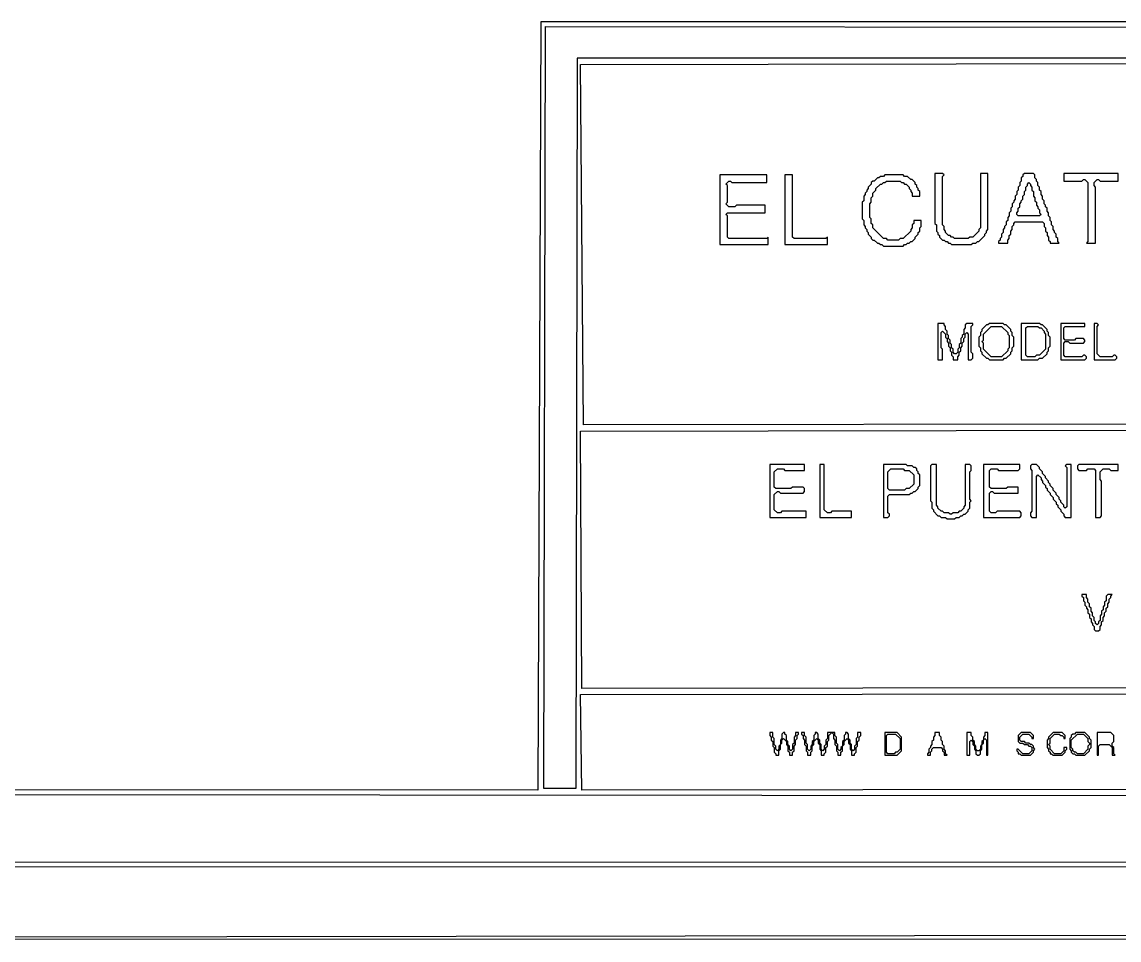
# Model space of a CAD drawing. Extents: x 18 to 322, y -435 to -5.
# Drawn here: x 169.8 to 242.2, y -434.9 to -374.3 of the extents above; entities that cross this region are included whole.
import ezdxf

# ---------------------------------------------------------------- set-up
doc = ezdxf.new("R2010")
doc.units = 0

msp = doc.modelspace()

# ---------------------------------------------------------------- linework, layer by layer
at = {"layer": 'CONTOURS'}
for p, q in [((204, -374.3), (203.8, -425)), ((312, -374.3), (204, -374.3)), ((204.2, -424.9), (204.3, -374.6)), ((204.3, -374.6), (312.1, -374.7)), ((206.4, -376.7), (206.3, -424.9)), ((312, -376.7), (206.4, -376.7)), ((206.6, -377.1), (284.2, -377)), ((206.8, -400.9), (206.6, -377.1)), ((215.8, -384.4), (215.8, -389)), ((218.9, -384.4), (215.8, -384.4)), ((218.9, -384.9), (218.9, -384.4)), ((220.1, -384.4), (220.1, -389)), ((220.6, -384.4), (220.1, -384.4)), ((220.6, -388.5), (220.6, -384.4)), ((226.7, -384.4), (226.6, -384.5)), ((227.9, -384.4), (226.7, -384.4)), ((228, -384.5), (227.9, -384.4)), ((230, -384.3), (230, -387.6)), ((230.5, -384.3), (230, -384.3)), ((230.6, -384.4), (230.5, -384.3)), ((230.5, -384.5), (230.6, -384.4)), ((233.5, -384.3), (233, -384.3)), ((233, -384.3), (233, -387.9)), ((233.5, -388), (233.5, -384.3)), ((235.9, -384.3), (235.8, -384.4)), ((235.8, -384.4), (235.8, -384.5)), ((236.5, -384.3), (235.9, -384.3)), ((236.6, -384.4), (236.5, -384.3)), ((236.6, -384.6), (236.6, -384.4)), ((238.5, -384.3), (238.5, -384.8)), ((242.1, -384.3), (238.5, -384.3)), ((242.1, -384.8), (242.1, -384.3)), ((216.2, -385), (216.4, -384.8)), ((216.3, -385.1), (216.2, -385)), ((216.3, -386.2), (216.3, -385.1)), ((216.4, -384.8), (216.5, -384.8)), ((216.5, -384.8), (216.6, -384.9)), ((216.6, -384.9), (218.9, -384.9)), ((225.8, -385), (225.6, -385.2)), ((225.9, -384.8), (225.8, -384.9)), ((225.8, -384.9), (225.8, -385)), ((226, -384.8), (225.9, -384.8)), ((226.2, -384.6), (226, -384.8)), ((226.1, -385.3), (226.4, -385)), ((226.3, -384.6), (226.2, -384.6)), ((226.4, -384.5), (226.3, -384.6)), ((226.6, -384.5), (226.4, -384.5)), ((226.4, -385), (226.5, -385)), ((226.5, -385), (226.6, -384.9)), ((226.6, -384.9), (226.7, -384.9)), ((226.7, -384.9), (226.8, -384.8)), ((226.8, -384.8), (227.7, -384.8)), ((227.7, -384.8), (227.8, -384.9)), ((227.8, -384.9), (227.9, -384.9)), ((227.9, -384.9), (228, -385)), ((228.2, -384.5), (228, -384.5)), ((228, -385), (228.1, -385)), ((228.1, -385), (228.3, -385.2)), ((228.4, -384.7), (228.2, -384.5)), ((228.5, -384.7), (228.4, -384.7)), ((228.7, -384.9), (228.5, -384.7)), ((228.7, -385), (228.7, -384.9)), ((228.8, -385.1), (228.7, -385)), ((228.8, -385.2), (228.8, -385.1)), ((230.5, -387.7), (230.5, -384.5)), ((235.6, -385.1), (235.5, -385.2)), ((235.7, -384.8), (235.6, -384.9)), ((235.6, -384.9), (235.6, -385.1)), ((235.8, -384.5), (235.7, -384.6)), ((235.7, -384.6), (235.7, -384.8)), ((236, -385.2), (236.1, -385.1)), ((236.1, -385), (236.2, -384.9)), ((236.1, -385.1), (236.1, -385)), ((236.2, -384.9), (236.3, -385)), ((236.3, -385), (236.3, -385.1)), ((236.3, -385.1), (236.4, -385.2)), ((236.7, -384.7), (236.6, -384.6)), ((236.7, -384.8), (236.7, -384.7)), ((236.8, -384.9), (236.7, -384.8)), ((236.8, -385.1), (236.8, -384.9)), ((236.9, -385.2), (236.8, -385.1)), ((238.5, -384.8), (239.7, -384.8)), ((239.7, -384.8), (239.8, -384.7)), ((239.8, -384.7), (239.9, -384.7)), ((239.9, -384.7), (240.1, -384.9)), ((240.1, -384.9), (240.1, -388.8)), ((240.5, -384.9), (240.7, -384.7)), ((240.5, -385.1), (240.5, -384.9)), ((240.6, -385.2), (240.5, -385.1)), ((240.7, -384.7), (240.8, -384.7)), ((240.8, -384.7), (240.9, -384.8)), ((240.9, -384.8), (242.1, -384.8)), ((225.4, -385.7), (225.3, -385.8)), ((225.3, -385.8), (225.3, -386.1)), ((225.5, -385.5), (225.4, -385.6)), ((225.4, -385.6), (225.4, -385.7)), ((225.6, -385.3), (225.5, -385.4)), ((225.5, -385.4), (225.5, -385.5)), ((225.6, -385.2), (225.6, -385.3)), ((225.8, -385.9), (225.9, -385.8)), ((225.9, -385.6), (226.1, -385.4)), ((225.9, -385.8), (225.9, -385.6)), ((226.1, -385.4), (226.1, -385.3)), ((228.3, -385.2), (228.3, -385.3)), ((228.3, -385.3), (228.4, -385.4)), ((228.4, -385.4), (228.4, -385.5)), ((228.4, -385.5), (228.5, -385.6)), ((228.5, -385.6), (228.5, -385.8)), ((228.5, -385.8), (229, -385.8)), ((228.9, -385.3), (228.8, -385.2)), ((228.9, -385.4), (228.9, -385.3)), ((229, -385.5), (228.9, -385.4)), ((229, -385.8), (229, -385.5)), ((235.4, -385.7), (235.3, -385.8)), ((235.3, -385.8), (235.3, -386)), ((235.5, -385.4), (235.4, -385.5)), ((235.4, -385.5), (235.4, -385.7)), ((235.5, -385.2), (235.5, -385.4)), ((235.8, -385.8), (235.9, -385.7)), ((235.8, -386), (235.8, -385.8)), ((235.9, -385.5), (236, -385.4)), ((235.9, -385.7), (235.9, -385.5)), ((236, -385.4), (236, -385.2)), ((236.4, -385.2), (236.4, -385.4)), ((236.4, -385.4), (236.5, -385.5)), ((236.5, -385.5), (236.5, -385.8)), ((236.5, -385.8), (236.6, -385.9)), ((236.9, -385.4), (236.9, -385.2)), ((237, -385.5), (236.9, -385.4)), ((237, -385.7), (237, -385.5)), ((237.1, -385.8), (237, -385.7)), ((237.1, -386), (237.1, -385.8)), ((240.6, -388.9), (240.6, -385.2)), ((216.2, -386.3), (216.3, -386.2)), ((216.4, -386.5), (216.2, -386.3)), ((216.8, -386.5), (216.4, -386.5)), ((216.9, -386.4), (216.8, -386.5)), ((218.8, -386.4), (216.9, -386.4)), ((218.8, -386.9), (218.8, -386.4)), ((225.3, -386.1), (225.2, -386.2)), ((225.2, -386.2), (225.2, -387.3)), ((225.7, -386.3), (225.8, -386.2)), ((225.7, -387.2), (225.7, -386.3)), ((225.8, -386.2), (225.8, -385.9)), ((235.1, -386.5), (235, -386.6)), ((235, -386.6), (235, -386.8)), ((235.2, -386.2), (235.1, -386.3)), ((235.1, -386.3), (235.1, -386.5)), ((235.3, -386), (235.2, -386.1)), ((235.2, -386.1), (235.2, -386.2)), ((235.5, -386.6), (235.6, -386.5)), ((235.5, -386.8), (235.5, -386.6)), ((235.6, -386.3), (235.7, -386.2)), ((235.6, -386.5), (235.6, -386.3)), ((235.7, -386.1), (235.8, -386)), ((235.7, -386.2), (235.7, -386.1)), ((236.6, -385.9), (236.6, -386.1)), ((236.6, -386.1), (236.7, -386.2)), ((236.7, -386.2), (236.7, -386.4)), ((236.7, -386.4), (236.8, -386.5)), ((236.8, -386.5), (236.8, -386.6)), ((236.8, -386.6), (236.9, -386.7)), ((237.2, -386.1), (237.1, -386)), ((237.2, -386.3), (237.2, -386.1)), ((237.3, -386.4), (237.2, -386.3)), ((237.3, -386.5), (237.3, -386.4)), ((237.4, -386.6), (237.3, -386.5)), ((237.4, -386.8), (237.4, -386.6)), ((216.2, -387), (216.3, -386.9)), ((216.3, -387.1), (216.2, -387)), ((216.3, -386.9), (218.8, -386.9)), ((216.3, -388.5), (216.3, -387.1)), ((225.2, -387.3), (225.3, -387.4)), ((225.8, -387.3), (225.7, -387.2)), ((225.8, -387.6), (225.8, -387.3)), ((234.9, -387.1), (234.8, -387.2)), ((234.8, -387.2), (234.8, -387.4)), ((235, -386.8), (234.9, -386.9)), ((234.9, -386.9), (234.9, -387.1)), ((235.4, -386.9), (235.5, -386.8)), ((235.4, -387), (235.4, -386.9)), ((235.5, -387.1), (235.4, -387)), ((236.9, -387.1), (235.5, -387.1)), ((236.9, -386.7), (236.9, -386.9)), ((236.9, -386.9), (237, -387)), ((237, -387), (236.9, -387.1)), ((237.5, -386.9), (237.4, -386.8)), ((237.5, -387.1), (237.5, -386.9)), ((237.6, -387.2), (237.5, -387.1)), ((237.6, -387.4), (237.6, -387.2)), ((225.3, -387.4), (225.3, -387.7)), ((225.3, -387.7), (225.4, -387.8)), ((225.4, -387.8), (225.4, -387.9)), ((225.4, -387.9), (225.5, -388)), ((225.5, -388), (225.5, -388.1)), ((225.9, -387.7), (225.8, -387.6)), ((225.9, -387.9), (225.9, -387.7)), ((226.6, -388.6), (225.9, -387.9)), ((228.5, -387.9), (228.4, -388)), ((228.4, -388), (228.4, -388.1)), ((228.6, -387.6), (228.5, -387.7)), ((228.5, -387.7), (228.5, -387.9)), ((229.1, -387.4), (228.6, -387.4)), ((228.6, -387.4), (228.6, -387.6)), ((229, -387.9), (229.1, -387.8)), ((229, -388.1), (229, -387.9)), ((229.1, -387.8), (229.1, -387.4)), ((230, -387.6), (230.1, -387.7)), ((230.1, -387.7), (230.1, -388.1)), ((230.6, -387.8), (230.5, -387.7)), ((230.6, -388), (230.6, -387.8)), ((230.7, -388.1), (230.6, -388)), ((233, -387.9), (232.9, -388)), ((232.9, -388), (232.9, -388.1)), ((233.4, -388.1), (233.5, -388)), ((234.6, -387.9), (234.5, -388)), ((234.5, -388), (234.5, -388.2)), ((234.7, -387.7), (234.6, -387.8)), ((234.6, -387.8), (234.6, -387.9)), ((234.8, -387.4), (234.7, -387.5)), ((234.7, -387.5), (234.7, -387.7)), ((235, -388.1), (235.1, -388)), ((235.1, -387.8), (235.2, -387.7)), ((235.1, -388), (235.1, -387.8)), ((235.2, -387.6), (235.3, -387.5)), ((235.2, -387.7), (235.2, -387.6)), ((235.3, -387.5), (237.1, -387.5)), ((237.1, -387.5), (237.2, -387.6)), ((237.2, -387.6), (237.2, -387.8)), ((237.2, -387.8), (237.3, -387.9)), ((237.3, -387.9), (237.3, -388.1)), ((237.7, -387.5), (237.6, -387.4)), ((237.7, -387.7), (237.7, -387.5)), ((237.8, -387.8), (237.7, -387.7)), ((237.8, -388), (237.8, -387.8)), ((237.9, -388.1), (237.8, -388)), ((216.4, -388.6), (216.3, -388.5)), ((218.9, -388.6), (216.4, -388.6)), ((219, -388.5), (218.9, -388.6)), ((219, -389), (219, -388.5)), ((220.7, -388.6), (220.6, -388.5)), ((222.8, -388.6), (220.7, -388.6)), ((222.9, -388.5), (222.8, -388.6)), ((222.9, -389), (222.9, -388.5)), ((225.5, -388.1), (225.6, -388.2)), ((225.6, -388.2), (225.6, -388.3)), ((225.6, -388.3), (225.8, -388.5)), ((225.8, -388.5), (225.8, -388.6)), ((225.8, -388.6), (225.9, -388.7)), ((225.9, -388.7), (226, -388.7)), ((226, -388.7), (226.2, -388.9)), ((226.8, -388.6), (226.6, -388.6)), ((226.9, -388.7), (226.8, -388.6)), ((227.6, -388.7), (226.9, -388.7)), ((227.7, -388.6), (227.6, -388.7)), ((227.9, -388.6), (227.7, -388.6)), ((228.4, -388.1), (227.9, -388.6)), ((228.5, -388.8), (228.7, -388.6)), ((228.7, -388.5), (228.9, -388.3)), ((228.7, -388.6), (228.7, -388.5)), ((228.9, -388.2), (229, -388.1)), ((228.9, -388.3), (228.9, -388.2)), ((230.1, -388.1), (230.2, -388.2)), ((230.2, -388.2), (230.2, -388.3)), ((230.2, -388.3), (230.3, -388.4)), ((230.3, -388.4), (230.3, -388.5)), ((230.3, -388.5), (230.5, -388.7)), ((230.5, -388.7), (230.6, -388.7)), ((230.6, -388.7), (230.7, -388.8)), ((230.7, -388.2), (230.7, -388.1)), ((230.9, -388.4), (230.7, -388.2)), ((231, -388.4), (230.9, -388.4)), ((231.1, -388.5), (231, -388.4)), ((231.2, -388.5), (231.1, -388.5)), ((231.3, -388.6), (231.2, -388.5)), ((232.2, -388.6), (231.3, -388.6)), ((232.3, -388.5), (232.2, -388.6)), ((232.5, -388.5), (232.3, -388.5)), ((232.9, -388.1), (232.5, -388.5)), ((232.9, -388.8), (233.3, -388.4)), ((233.3, -388.3), (233.4, -388.2)), ((233.3, -388.4), (233.3, -388.3)), ((233.4, -388.2), (233.4, -388.1)), ((234.3, -388.7), (234.2, -388.8)), ((234.4, -388.5), (234.3, -388.6)), ((234.3, -388.6), (234.3, -388.7)), ((234.5, -388.2), (234.4, -388.3)), ((234.4, -388.3), (234.4, -388.5)), ((234.8, -388.7), (234.9, -388.6)), ((234.8, -388.9), (234.8, -388.7)), ((234.9, -388.4), (235, -388.3)), ((234.9, -388.6), (234.9, -388.4)), ((235, -388.3), (235, -388.1)), ((237.3, -388.1), (237.4, -388.2)), ((237.4, -388.2), (237.4, -388.4)), ((237.4, -388.4), (237.5, -388.5)), ((237.5, -388.5), (237.5, -388.7)), ((237.5, -388.7), (237.6, -388.8)), ((237.9, -388.2), (237.9, -388.1)), ((238, -388.3), (237.9, -388.2)), ((238, -388.5), (238, -388.3)), ((238.1, -388.6), (238, -388.5)), ((238.1, -388.8), (238.1, -388.6)), ((215.8, -389), (219, -389)), ((220.1, -389), (222.9, -389)), ((226.2, -388.9), (226.3, -388.9)), ((226.3, -388.9), (226.4, -389)), ((226.4, -389), (226.5, -389)), ((226.5, -389), (226.6, -389.1)), ((226.6, -389.1), (227.9, -389.1)), ((227.9, -389.1), (228, -389)), ((228, -389), (228.1, -389)), ((228.1, -389), (228.2, -388.9)), ((228.2, -388.9), (228.3, -388.9)), ((228.3, -388.9), (228.4, -388.8)), ((228.4, -388.8), (228.5, -388.8)), ((230.7, -388.8), (230.8, -388.8)), ((230.8, -388.8), (230.9, -388.9)), ((230.9, -388.9), (231, -388.9)), ((231, -388.9), (231.1, -389)), ((231.1, -389), (232.4, -389)), ((232.4, -389), (232.5, -388.9)), ((232.5, -388.9), (232.7, -388.9)), ((232.7, -388.9), (232.8, -388.8)), ((232.8, -388.8), (232.9, -388.8)), ((234.2, -388.8), (234.2, -388.9)), ((234.2, -388.9), (234.8, -388.9)), ((237.6, -388.8), (237.6, -388.9)), ((237.6, -388.9), (238.2, -388.9)), ((238.2, -388.9), (238.1, -388.8)), ((240.1, -388.8), (240, -388.9)), ((240, -388.9), (240.6, -388.9)), ((230.2, -394.2), (230.2, -396.6)), ((230.6, -394.2), (230.2, -394.2)), ((230.6, -394.3), (230.6, -394.2)), ((230.7, -394.4), (230.6, -394.3)), ((230.7, -394.6), (230.7, -394.4)), ((232, -394.5), (231.9, -394.6)), ((232.1, -394.2), (232, -394.3)), ((232, -394.3), (232, -394.5)), ((232.5, -394.2), (232.1, -394.2)), ((232.4, -394.4), (232.5, -394.3)), ((232.4, -396.1), (232.4, -394.4)), ((232.5, -394.3), (232.5, -394.2)), ((233.4, -394.3), (233.1, -394.6)), ((233.2, -394.9), (233.7, -394.4)), ((233.5, -394.3), (233.4, -394.3)), ((233.6, -394.2), (233.5, -394.3)), ((234.5, -394.2), (233.6, -394.2)), ((233.7, -394.4), (234.4, -394.4)), ((234.4, -394.4), (234.8, -394.8)), ((234.6, -394.3), (234.5, -394.2)), ((234.7, -394.3), (234.6, -394.3)), ((235, -394.6), (234.7, -394.3)), ((235.7, -394.2), (235.7, -396.6)), ((236.9, -394.2), (235.7, -394.2)), ((236, -394.5), (236.1, -394.4)), ((236, -396.3), (236, -394.5)), ((236.1, -394.4), (236.8, -394.4)), ((236.8, -394.4), (236.9, -394.5)), ((237, -394.3), (236.9, -394.2)), ((236.9, -394.5), (237, -394.5)), ((237.1, -394.3), (237, -394.3)), ((237, -394.5), (237.2, -394.7)), ((237.4, -394.6), (237.1, -394.3)), ((238.3, -394.2), (238.3, -396.6)), ((239.9, -394.2), (238.3, -394.2)), ((238.5, -394.5), (238.6, -394.4)), ((238.5, -395.2), (238.5, -394.5)), ((238.6, -394.4), (239.9, -394.4)), ((239.9, -394.4), (239.9, -394.2)), ((240.5, -394.2), (240.5, -396.6)), ((240.7, -394.2), (240.5, -394.2)), ((240.8, -394.3), (240.7, -394.2)), ((240.7, -394.4), (240.8, -394.3)), ((240.7, -396.2), (240.7, -394.4)), ((230.4, -394.8), (230.5, -394.7)), ((230.4, -395.8), (230.4, -394.8)), ((230.5, -394.7), (230.7, -394.9)), ((230.8, -394.7), (230.7, -394.6)), ((230.7, -394.9), (230.7, -395.1)), ((230.7, -395.1), (230.8, -395.2)), ((230.8, -394.9), (230.8, -394.7)), ((230.9, -395), (230.8, -394.9)), ((230.8, -395.2), (230.8, -395.4)), ((230.9, -395.2), (230.9, -395)), ((231, -395.3), (230.9, -395.2)), ((231, -395.5), (231, -395.3)), ((231.8, -395.1), (231.7, -395.2)), ((231.7, -395.2), (231.7, -395.5)), ((231.9, -394.9), (231.8, -395)), ((231.8, -395), (231.8, -395.1)), ((231.9, -394.6), (231.9, -394.9)), ((231.9, -395.2), (232, -395.1)), ((231.9, -395.4), (231.9, -395.2)), ((232, -394.9), (232.1, -394.8)), ((232, -395.1), (232, -394.9)), ((232.1, -394.8), (232.2, -394.9)), ((232.2, -394.9), (232.2, -396.6)), ((233, -395), (232.9, -395.1)), ((232.9, -395.1), (232.9, -395.7)), ((233.1, -394.7), (233, -394.8)), ((233, -394.8), (233, -395)), ((233.1, -394.6), (233.1, -394.7)), ((233.1, -395.4), (233.2, -395.3)), ((233.2, -395.3), (233.2, -394.9)), ((234.8, -394.8), (234.8, -394.9)), ((234.8, -394.9), (234.9, -395)), ((234.9, -395), (234.9, -395.8)), ((235, -394.7), (235, -394.6)), ((235.1, -394.8), (235, -394.7)), ((235.1, -395), (235.1, -394.8)), ((235.2, -395.1), (235.1, -395)), ((235.2, -395.7), (235.2, -395.1)), ((237.2, -394.7), (237.2, -394.8)), ((237.2, -394.8), (237.3, -394.9)), ((237.3, -394.9), (237.3, -395.9)), ((237.4, -394.7), (237.4, -394.6)), ((237.5, -394.8), (237.4, -394.7)), ((237.5, -395), (237.5, -394.8)), ((237.6, -395.1), (237.5, -395)), ((237.6, -395.7), (237.6, -395.1)), ((238.6, -395.3), (238.5, -395.2)), ((239.2, -395.3), (238.6, -395.3)), ((239.3, -395.2), (239.2, -395.3)), ((239.8, -395.2), (239.3, -395.2)), ((239.9, -395.3), (239.8, -395.2)), ((239.9, -395.4), (239.9, -395.3)), ((230.5, -395.9), (230.4, -395.8)), ((230.5, -396.6), (230.5, -395.9)), ((230.8, -395.4), (230.9, -395.5)), ((230.9, -395.5), (230.9, -395.7)), ((230.9, -395.7), (231, -395.8)), ((231.1, -395.6), (231, -395.5)), ((231, -395.8), (231, -396)), ((231, -396), (231.1, -396.1)), ((231.1, -395.8), (231.1, -395.6)), ((231.2, -395.9), (231.1, -395.8)), ((231.2, -396.1), (231.2, -395.9)), ((231.6, -395.8), (231.5, -395.9)), ((231.5, -395.9), (231.5, -396.1)), ((231.7, -395.5), (231.6, -395.6)), ((231.6, -395.6), (231.6, -395.8)), ((231.6, -396.1), (231.7, -396)), ((231.7, -395.8), (231.8, -395.7)), ((231.7, -396), (231.7, -395.8)), ((231.8, -395.5), (231.9, -395.4)), ((231.8, -395.7), (231.8, -395.5)), ((232.9, -395.7), (233, -395.8)), ((233, -395.8), (233, -396)), ((233, -396), (233.1, -396.1)), ((233.2, -395.5), (233.1, -395.4)), ((233.2, -395.9), (233.2, -395.5)), ((233.7, -396.4), (233.2, -395.9)), ((234.8, -396), (234.4, -396.4)), ((234.9, -395.8), (234.8, -395.9)), ((234.8, -395.9), (234.8, -396)), ((235, -396.1), (235.1, -396)), ((235.1, -395.8), (235.2, -395.7)), ((235.1, -396), (235.1, -395.8)), ((237.3, -395.9), (236.9, -396.3)), ((237.4, -396.1), (237.5, -396)), ((237.5, -395.8), (237.6, -395.7)), ((237.5, -396), (237.5, -395.8)), ((238.5, -395.5), (238.6, -395.4)), ((238.5, -396.3), (238.5, -395.5)), ((238.6, -395.4), (238.8, -395.4)), ((238.8, -395.4), (238.9, -395.5)), ((238.9, -395.5), (239.8, -395.5)), ((239.8, -395.5), (239.9, -395.4)), ((230.2, -396.6), (230.5, -396.6)), ((231.1, -396.1), (231.1, -396.3)), ((231.1, -396.3), (231.2, -396.4)), ((231.3, -396.2), (231.2, -396.1)), ((231.2, -396.4), (231.2, -396.6)), ((231.2, -396.6), (231.5, -396.6)), ((231.4, -396.2), (231.3, -396.2)), ((231.5, -396.1), (231.4, -396.2)), ((231.5, -396.4), (231.6, -396.3)), ((231.5, -396.6), (231.5, -396.4)), ((231.6, -396.3), (231.6, -396.1)), ((232.2, -396.6), (232.4, -396.6)), ((232.5, -396.2), (232.4, -396.1)), ((232.4, -396.6), (232.5, -396.5)), ((232.5, -396.5), (232.5, -396.2)), ((233.1, -396.1), (233.1, -396.2)), ((233.1, -396.2), (233.4, -396.5)), ((233.4, -396.5), (233.5, -396.5)), ((233.5, -396.5), (233.6, -396.6)), ((233.6, -396.6), (234.5, -396.6)), ((234.4, -396.4), (233.7, -396.4)), ((234.5, -396.6), (234.6, -396.5)), ((234.6, -396.5), (234.7, -396.5)), ((234.7, -396.5), (235, -396.2)), ((235, -396.2), (235, -396.1)), ((235.7, -396.6), (236.8, -396.6)), ((236.1, -396.4), (236, -396.3)), ((236.6, -396.4), (236.1, -396.4)), ((236.7, -396.3), (236.6, -396.4)), ((236.9, -396.3), (236.7, -396.3)), ((236.8, -396.6), (236.9, -396.5)), ((236.9, -396.5), (237.1, -396.5)), ((237.1, -396.5), (237.4, -396.2)), ((237.4, -396.2), (237.4, -396.1)), ((238.3, -396.6), (239.9, -396.6)), ((238.6, -396.4), (238.5, -396.3)), ((239.7, -396.4), (238.6, -396.4)), ((239.8, -396.3), (239.7, -396.4)), ((239.9, -396.3), (239.8, -396.3)), ((240, -396.4), (239.9, -396.3)), ((239.9, -396.6), (240, -396.5)), ((240, -396.5), (240, -396.4)), ((240.5, -396.6), (241.9, -396.6)), ((240.9, -396.4), (240.7, -396.2)), ((241.7, -396.4), (240.9, -396.4)), ((241.8, -396.3), (241.7, -396.4)), ((241.9, -396.3), (241.8, -396.3)), ((242, -396.4), (241.9, -396.3)), ((241.9, -396.6), (242, -396.5)), ((242, -396.5), (242, -396.4)), ((284.3, -400.8), (206.8, -400.9)), ((206.6, -401.3), (290.2, -401.2)), ((206.7, -418.3), (206.6, -401.3)), ((219.1, -403.5), (219.1, -407)), ((221.4, -403.5), (219.1, -403.5)), ((219.4, -404), (219.6, -403.8)), ((219.6, -403.8), (220, -403.8)), ((220, -403.8), (220.1, -403.9)), ((220.1, -403.9), (221.4, -403.9)), ((221.4, -403.9), (221.4, -403.5)), ((222.4, -403.5), (222.4, -407)), ((222.7, -403.5), (222.4, -403.5)), ((222.7, -406.5), (222.7, -403.5)), ((228.1, -403.5), (226.6, -403.5)), ((226.6, -403.5), (226.6, -407)), ((226.9, -404), (227.1, -403.8)), ((227.1, -403.8), (227.9, -403.8)), ((227.9, -403.8), (228, -403.9)), ((228, -403.9), (228.3, -403.9)), ((228.2, -403.6), (228.1, -403.5)), ((228.5, -403.6), (228.2, -403.6)), ((228.3, -403.9), (228.6, -404.2)), ((228.6, -403.7), (228.5, -403.6)), ((228.7, -403.7), (228.6, -403.7)), ((228.8, -403.8), (228.7, -403.7)), ((228.8, -403.9), (228.8, -403.8)), ((228.9, -404), (228.8, -403.9)), ((229.8, -403.5), (229.7, -403.6)), ((229.7, -403.6), (229.7, -405.9)), ((230.1, -403.5), (229.8, -403.5)), ((230.1, -406.2), (230.1, -403.5)), ((232.3, -403.5), (232, -403.5)), ((232, -403.5), (232, -406.2)), ((232.4, -403.6), (232.3, -403.5)), ((232.3, -404), (232.4, -403.9)), ((232.4, -403.9), (232.4, -403.6)), ((233.2, -403.5), (233.2, -407)), ((235.6, -403.5), (233.2, -403.5)), ((233.6, -403.9), (233.7, -403.8)), ((233.6, -405), (233.6, -403.9)), ((233.7, -403.8), (234.1, -403.8)), ((234.1, -403.8), (234.2, -403.9)), ((234.2, -403.9), (235.5, -403.9)), ((235.5, -403.9), (235.6, -403.8)), ((235.6, -403.8), (235.6, -403.5)), ((236.4, -403.5), (236.3, -403.6)), ((236.3, -403.6), (236.3, -403.8)), ((236.3, -403.8), (236.4, -403.9)), ((236.7, -403.5), (236.4, -403.5)), ((236.4, -403.9), (236.4, -406.6)), ((236.9, -403.7), (236.7, -403.5)), ((236.9, -403.8), (236.9, -403.7)), ((237.1, -404), (236.9, -403.8)), ((238.7, -403.5), (238.6, -403.6)), ((238.6, -403.6), (238.7, -403.7)), ((239, -403.5), (238.7, -403.5)), ((238.7, -403.7), (238.7, -406.3)), ((239, -407), (239, -403.5)), ((239.5, -403.5), (239.4, -403.6)), ((239.4, -403.6), (239.4, -403.8)), ((239.4, -403.8), (239.5, -403.9)), ((242.1, -403.5), (239.5, -403.5)), ((239.5, -403.9), (240, -403.9)), ((240, -403.9), (240.1, -403.8)), ((240.1, -403.8), (240.5, -403.8)), ((240.5, -403.8), (240.6, -403.9)), ((240.6, -403.9), (240.6, -407)), ((240.9, -404), (241.1, -403.8)), ((241.1, -403.8), (241.5, -403.8)), ((241.5, -403.8), (241.6, -403.9)), ((241.6, -403.9), (242.1, -403.9)), ((242.1, -403.9), (242.1, -403.5)), ((219.4, -405), (219.4, -404)), ((226.9, -405.1), (226.9, -404)), ((228.6, -404.2), (228.6, -404.8)), ((228.9, -404.1), (228.9, -404)), ((229, -404.2), (228.9, -404.1)), ((229, -404.9), (229, -404.2)), ((232.3, -405.8), (232.3, -404)), ((236.7, -404.3), (236.8, -404.2)), ((236.7, -407), (236.7, -404.3)), ((236.8, -404.2), (237, -404.4)), ((237, -404.4), (237, -404.5)), ((237, -404.5), (237.1, -404.6)), ((237.1, -404.1), (237.1, -404)), ((237.3, -404.3), (237.1, -404.1)), ((237.1, -404.6), (237.1, -404.7)), ((237.1, -404.7), (237.3, -404.9)), ((237.3, -404.4), (237.3, -404.3)), ((237.5, -404.6), (237.3, -404.4)), ((237.5, -404.7), (237.5, -404.6)), ((237.6, -404.8), (237.5, -404.7)), ((240.9, -404.5), (240.9, -404)), ((241, -404.6), (240.9, -404.5)), ((241, -406.9), (241, -404.6)), ((219.5, -405.1), (219.4, -405)), ((219.4, -405.5), (219.6, -405.3)), ((220.5, -405.1), (219.5, -405.1)), ((219.6, -405.3), (219.7, -405.3)), ((219.7, -405.3), (219.8, -405.4)), ((219.8, -405.4), (221.3, -405.4)), ((220.6, -405), (220.5, -405.1)), ((221.3, -405), (220.6, -405)), ((221.4, -405.1), (221.3, -405)), ((221.3, -405.4), (221.4, -405.3)), ((221.4, -405.3), (221.4, -405.1)), ((227, -405.2), (226.9, -405.1)), ((228, -405.2), (227, -405.2)), ((228.1, -405.1), (228, -405.2)), ((228.3, -405.1), (228.1, -405.1)), ((228.6, -404.8), (228.3, -405.1)), ((228.3, -405.5), (228.4, -405.4)), ((228.4, -405.4), (228.5, -405.4)), ((228.5, -405.4), (228.6, -405.3)), ((228.6, -405.3), (228.7, -405.3)), ((228.7, -405.3), (228.9, -405.1)), ((228.9, -405), (229, -404.9)), ((228.9, -405.1), (228.9, -405)), ((233.7, -405.1), (233.6, -405)), ((233.6, -405.4), (233.7, -405.3)), ((233.6, -406.6), (233.6, -405.4)), ((234.7, -405.1), (233.7, -405.1)), ((233.7, -405.3), (233.8, -405.3)), ((233.8, -405.3), (233.9, -405.4)), ((233.9, -405.4), (235.5, -405.4)), ((234.8, -405), (234.7, -405.1)), ((235.5, -405), (234.8, -405)), ((235.5, -405.4), (235.5, -405)), ((237.3, -404.9), (237.3, -405)), ((237.3, -405), (237.4, -405.1)), ((237.4, -405.1), (237.4, -405.2)), ((237.4, -405.2), (237.6, -405.4)), ((237.6, -404.9), (237.6, -404.8)), ((237.8, -405.1), (237.6, -404.9)), ((237.6, -405.4), (237.6, -405.5)), ((237.8, -405.2), (237.8, -405.1)), ((238, -405.4), (237.8, -405.2)), ((238, -405.5), (238, -405.4)), ((219.4, -406.5), (219.4, -405.5)), ((226.9, -405.6), (227, -405.5)), ((226.9, -406.7), (226.9, -405.6)), ((227, -405.5), (228.3, -405.5)), ((229.7, -405.9), (229.8, -406)), ((229.8, -406), (229.8, -406.4)), ((232.4, -405.9), (232.3, -405.8)), ((232.3, -406), (232.4, -405.9)), ((232.3, -406.4), (232.3, -406)), ((237.6, -405.5), (237.8, -405.7)), ((237.8, -405.7), (237.8, -405.8)), ((237.8, -405.8), (238, -406)), ((238.2, -405.7), (238, -405.5)), ((238, -406), (238, -406.1)), ((238, -406.1), (238.1, -406.2)), ((238.2, -405.8), (238.2, -405.7)), ((238.3, -405.9), (238.2, -405.8)), ((238.3, -406), (238.3, -405.9)), ((238.5, -406.2), (238.3, -406)), ((219.6, -406.7), (219.4, -406.5)), ((219.8, -406.7), (219.6, -406.7)), ((219.9, -406.6), (219.8, -406.7)), ((221.5, -406.6), (219.9, -406.6)), ((221.5, -407), (221.5, -406.6)), ((222.9, -406.7), (222.7, -406.5)), ((223.1, -406.7), (222.9, -406.7)), ((223.2, -406.6), (223.1, -406.7)), ((224.5, -406.6), (223.2, -406.6)), ((224.5, -407), (224.5, -406.6)), ((227, -406.8), (226.9, -406.7)), ((227, -406.9), (227, -406.8)), ((229.8, -406.4), (229.9, -406.5)), ((229.9, -406.5), (229.9, -406.6)), ((229.9, -406.6), (230.2, -406.9)), ((230.2, -406.3), (230.1, -406.2)), ((230.2, -406.4), (230.2, -406.3)), ((230.4, -406.6), (230.2, -406.4)), ((230.5, -406.6), (230.4, -406.6)), ((230.6, -406.7), (230.5, -406.6)), ((230.9, -406.7), (230.6, -406.7)), ((231, -406.8), (230.9, -406.7)), ((231.1, -406.8), (231, -406.8)), ((231.2, -406.7), (231.1, -406.8)), ((231.5, -406.7), (231.2, -406.7)), ((231.6, -406.6), (231.5, -406.7)), ((231.7, -406.6), (231.6, -406.6)), ((231.9, -406.4), (231.7, -406.6)), ((231.8, -406.9), (231.9, -406.8)), ((232, -406.2), (231.9, -406.3)), ((231.9, -406.3), (231.9, -406.4)), ((231.9, -406.8), (232, -406.8)), ((232, -406.8), (232.2, -406.6)), ((232.2, -406.5), (232.3, -406.4)), ((232.2, -406.6), (232.2, -406.5)), ((233.7, -406.7), (233.6, -406.6)), ((234, -406.7), (233.7, -406.7)), ((234.1, -406.6), (234, -406.7)), ((235.6, -406.6), (234.1, -406.6)), ((235.7, -406.7), (235.6, -406.6)), ((235.7, -406.9), (235.7, -406.7)), ((236.4, -406.6), (236.3, -406.7)), ((236.3, -406.7), (236.3, -406.9)), ((238.1, -406.2), (238.1, -406.3)), ((238.1, -406.3), (238.3, -406.5)), ((238.3, -406.5), (238.3, -406.6)), ((238.3, -406.6), (238.5, -406.8)), ((238.5, -406.3), (238.5, -406.2)), ((238.6, -406.4), (238.5, -406.3)), ((238.5, -406.8), (238.5, -406.9)), ((238.7, -406.3), (238.6, -406.4)), ((219.1, -407), (221.5, -407)), ((222.4, -407), (224.5, -407)), ((226.6, -407), (226.9, -407)), ((226.9, -407), (227, -406.9)), ((230.2, -406.9), (230.3, -406.9)), ((230.3, -406.9), (230.4, -407)), ((230.4, -407), (230.7, -407)), ((230.7, -407), (230.8, -407.1)), ((230.8, -407.1), (231.3, -407.1)), ((231.3, -407.1), (231.4, -407)), ((231.4, -407), (231.6, -407)), ((231.6, -407), (231.7, -406.9)), ((231.7, -406.9), (231.8, -406.9)), ((233.2, -407), (235.6, -407)), ((235.6, -407), (235.7, -406.9)), ((236.3, -406.9), (236.4, -407)), ((236.4, -407), (236.7, -407)), ((238.5, -406.9), (238.6, -407)), ((238.6, -407), (239, -407)), ((240.6, -407), (240.9, -407)), ((240.9, -407), (241, -406.9)), ((239.7, -412.1), (239.7, -412.2)), ((240, -412.1), (239.7, -412.1)), ((239.7, -412.2), (239.8, -412.3)), ((239.8, -412.3), (239.8, -412.5)), ((239.8, -412.5), (239.9, -412.6)), ((239.9, -412.6), (239.9, -412.8)), ((240, -412.3), (240, -412.1)), ((240.1, -412.4), (240, -412.3)), ((240.1, -412.6), (240.1, -412.4)), ((240.2, -412.7), (240.1, -412.6)), ((241.3, -412.5), (241.2, -412.6)), ((241.2, -412.6), (241.2, -412.8)), ((241.4, -412.1), (241.3, -412.2)), ((241.3, -412.2), (241.3, -412.5)), ((241.7, -412.1), (241.4, -412.1)), ((241.4, -412.7), (241.5, -412.6)), ((241.5, -412.4), (241.6, -412.3)), ((241.5, -412.6), (241.5, -412.4)), ((241.6, -412.2), (241.7, -412.1)), ((241.6, -412.3), (241.6, -412.2)), ((239.9, -412.8), (240, -412.9)), ((240, -412.9), (240, -413)), ((240, -413), (240.1, -413.1)), ((240.1, -413.1), (240.1, -413.3)), ((240.1, -413.3), (240.2, -413.4)), ((240.2, -412.9), (240.2, -412.7)), ((240.3, -413), (240.2, -412.9)), ((240.2, -413.4), (240.2, -413.6)), ((240.3, -413.2), (240.3, -413)), ((240.4, -413.3), (240.3, -413.2)), ((240.4, -413.5), (240.4, -413.3)), ((241, -413.4), (240.9, -413.5)), ((241.1, -413.1), (241, -413.2)), ((241, -413.2), (241, -413.4)), ((241.2, -412.8), (241.1, -412.9)), ((241.1, -412.9), (241.1, -413.1)), ((241.2, -413.3), (241.3, -413.2)), ((241.2, -413.5), (241.2, -413.3)), ((241.3, -413), (241.4, -412.9)), ((241.3, -413.2), (241.3, -413)), ((241.4, -412.9), (241.4, -412.7)), ((240.2, -413.6), (240.3, -413.7)), ((240.3, -413.7), (240.3, -413.9)), ((240.3, -413.9), (240.4, -414)), ((240.5, -413.6), (240.4, -413.5)), ((240.4, -414), (240.4, -414.1)), ((240.4, -414.1), (240.5, -414.2)), ((240.5, -413.8), (240.5, -413.6)), ((240.6, -413.9), (240.5, -413.8)), ((240.6, -414), (240.6, -413.9)), ((240.7, -414.1), (240.6, -414)), ((240.8, -414), (240.7, -414.1)), ((240.9, -413.8), (240.8, -413.9)), ((240.8, -413.9), (240.8, -414)), ((240.9, -413.5), (240.9, -413.8)), ((240.9, -414.2), (241, -414.1)), ((241, -413.9), (241.1, -413.8)), ((241, -414.1), (241, -413.9)), ((241.1, -413.6), (241.2, -413.5)), ((241.1, -413.8), (241.1, -413.6)), ((240.5, -414.2), (240.5, -414.4)), ((240.5, -414.4), (240.6, -414.5)), ((240.6, -414.5), (240.8, -414.5)), ((240.8, -414.5), (240.9, -414.4)), ((240.9, -414.4), (240.9, -414.2)), ((290.3, -418.2), (206.7, -418.3)), ((206.6, -418.7), (290.2, -418.6)), ((206.7, -425), (206.6, -418.7)), ((219.1, -421.2), (219.1, -421.4)), ((219.3, -421.2), (219.1, -421.2)), ((219.3, -421.5), (219.3, -421.2)), ((220, -421.2), (219.9, -421.3)), ((219.9, -421.3), (219.9, -421.6)), ((220.1, -421.2), (220, -421.2)), ((220.1, -421.3), (220.1, -421.2)), ((220.2, -421.4), (220.1, -421.3)), ((221, -421.2), (220.8, -421.2)), ((220.8, -421.2), (220.8, -421.4)), ((220.9, -421.4), (221, -421.3)), ((221, -421.3), (221, -421.2)), ((221.2, -421.2), (221.2, -421.3)), ((221.4, -421.2), (221.2, -421.2)), ((221.2, -421.3), (221.3, -421.4)), ((221.4, -421.4), (221.4, -421.2)), ((222.1, -421.3), (222, -421.4)), ((222.2, -421.2), (222.1, -421.2)), ((222.1, -421.2), (222.1, -421.3)), ((222.3, -421.3), (222.2, -421.2)), ((222.3, -421.6), (222.3, -421.3)), ((223.4, -421.2), (222.9, -421.2)), ((222.9, -421.2), (222.9, -421.6)), ((223, -421.4), (223.2, -421.2)), ((223.2, -421.2), (223.3, -421.3)), ((223.3, -421.3), (223.3, -421.6)), ((223.4, -421.4), (223.4, -421.2)), ((224.1, -421.3), (224, -421.4)), ((224.2, -421.2), (224.1, -421.2)), ((224.1, -421.2), (224.1, -421.3)), ((224.3, -421.3), (224.2, -421.2)), ((224.3, -421.6), (224.3, -421.3)), ((225.1, -421.2), (224.9, -421.2)), ((224.9, -421.2), (224.9, -421.5)), ((225.1, -421.4), (225.1, -421.2)), ((226.7, -421.2), (226.7, -422.7)), ((227.5, -421.2), (226.7, -421.2)), ((226.8, -421.4), (226.9, -421.3)), ((226.9, -421.3), (227.4, -421.3)), ((227.4, -421.3), (227.7, -421.6)), ((227.8, -421.5), (227.5, -421.2)), ((230, -421.2), (230, -421.4)), ((230.3, -421.2), (230, -421.2)), ((230.3, -421.4), (230.3, -421.2)), ((232.1, -421.2), (232.1, -422.7)), ((232.4, -421.2), (232.1, -421.2)), ((232.4, -421.4), (232.4, -421.2)), ((233.5, -421.2), (233.3, -421.2)), ((233.3, -421.2), (233.3, -421.4)), ((233.5, -422.7), (233.5, -421.2)), ((235.7, -421.2), (235.5, -421.4)), ((235.6, -421.5), (235.8, -421.3)), ((236.3, -421.2), (235.7, -421.2)), ((235.8, -421.3), (236.2, -421.3)), ((236.2, -421.3), (236.4, -421.5)), ((236.5, -421.4), (236.3, -421.2)), ((237.8, -421.2), (237.5, -421.5)), ((237.6, -421.6), (237.9, -421.3)), ((238.4, -421.2), (237.8, -421.2)), ((237.9, -421.3), (238.2, -421.3)), ((238.2, -421.3), (238.3, -421.4)), ((238.6, -421.4), (238.4, -421.2)), ((239, -421.7), (239.4, -421.3)), ((239.1, -421.3), (239, -421.4)), ((239.2, -421.3), (239.1, -421.3)), ((239.3, -421.2), (239.2, -421.3)), ((239.9, -421.2), (239.3, -421.2)), ((239.4, -421.3), (239.8, -421.3)), ((239.8, -421.3), (240.1, -421.6)), ((240.2, -421.5), (239.9, -421.2)), ((240.7, -421.2), (240.7, -422.7)), ((241.6, -421.2), (240.7, -421.2)), ((241.8, -421.4), (241.6, -421.2)), ((219.1, -421.4), (219.2, -421.5)), ((219.2, -421.5), (219.2, -421.7)), ((219.2, -421.7), (219.3, -421.8)), ((219.4, -421.6), (219.3, -421.5)), ((219.3, -421.8), (219.3, -422.1)), ((219.4, -422), (219.4, -421.6)), ((219.5, -422.1), (219.4, -422)), ((219.8, -422), (219.7, -422.1)), ((219.9, -421.6), (219.8, -421.7)), ((219.8, -421.7), (219.8, -422)), ((219.8, -422), (219.9, -421.9)), ((219.8, -422.3), (219.8, -422)), ((219.9, -421.7), (220, -421.6)), ((219.9, -421.9), (219.9, -421.7)), ((220, -421.6), (220.2, -421.8)), ((220.2, -421.7), (220.2, -421.4)), ((220.3, -421.8), (220.2, -421.7)), ((220.2, -421.8), (220.2, -422)), ((220.2, -422), (220.3, -422.1)), ((220.3, -422), (220.3, -421.8)), ((220.4, -422.1), (220.3, -422)), ((220.7, -421.9), (220.6, -422)), ((220.6, -422), (220.6, -422.3)), ((220.8, -421.4), (220.7, -421.5)), ((220.7, -421.5), (220.7, -421.9)), ((220.7, -422.1), (220.8, -422)), ((220.8, -421.7), (220.9, -421.6)), ((220.8, -422), (220.8, -421.7)), ((220.9, -421.6), (220.9, -421.4)), ((221.3, -421.4), (221.3, -421.6)), ((221.3, -421.6), (221.4, -421.7)), ((221.5, -421.5), (221.4, -421.4)), ((221.4, -421.7), (221.4, -422)), ((221.4, -422), (221.5, -422.1)), ((221.5, -421.9), (221.5, -421.5)), ((221.6, -422), (221.5, -421.9)), ((221.6, -422.3), (221.6, -422)), ((221.9, -422), (221.8, -422.1)), ((222, -421.7), (221.9, -421.8)), ((221.9, -421.8), (221.9, -422)), ((221.9, -422.1), (222, -422)), ((222, -421.4), (222, -421.7)), ((222, -421.8), (222.2, -421.6)), ((222, -422), (222, -421.8)), ((222.2, -421.6), (222.3, -421.7)), ((222.4, -421.7), (222.3, -421.6)), ((222.3, -421.7), (222.3, -421.9)), ((222.3, -421.9), (222.4, -422)), ((222.4, -421.9), (222.4, -421.7)), ((222.5, -422), (222.4, -421.9)), ((222.4, -422), (222.4, -422.3)), ((222.5, -422.3), (222.5, -422)), ((222.8, -422), (222.7, -422.1)), ((222.9, -421.6), (222.8, -421.7)), ((222.8, -421.7), (222.8, -422)), ((222.9, -421.8), (223, -421.7)), ((222.9, -422.1), (222.9, -421.8)), ((223, -421.7), (223, -421.4)), ((223.3, -421.6), (223.4, -421.7)), ((223.5, -421.5), (223.4, -421.4)), ((223.4, -421.7), (223.4, -422)), ((223.4, -422), (223.5, -422.1)), ((223.5, -421.9), (223.5, -421.5)), ((223.6, -422), (223.5, -421.9)), ((223.6, -422.3), (223.6, -422)), ((224, -421.7), (223.9, -421.8)), ((223.9, -421.8), (223.9, -422.1)), ((223.9, -422.1), (224, -422)), ((224, -421.4), (224, -421.7)), ((224, -421.8), (224.2, -421.6)), ((224, -422), (224, -421.8)), ((224.2, -421.6), (224.3, -421.7)), ((224.4, -421.7), (224.3, -421.6)), ((224.3, -421.7), (224.3, -421.9)), ((224.3, -421.9), (224.4, -422)), ((224.4, -421.9), (224.4, -421.7)), ((224.5, -422), (224.4, -421.9)), ((224.4, -422), (224.4, -422.3)), ((224.5, -422.3), (224.5, -422)), ((224.8, -422), (224.7, -422.1)), ((224.9, -421.5), (224.8, -421.6)), ((224.8, -421.6), (224.8, -422)), ((224.9, -421.8), (225, -421.7)), ((224.9, -422.1), (224.9, -421.8)), ((225, -421.5), (225.1, -421.4)), ((225, -421.7), (225, -421.5)), ((226.8, -422.5), (226.8, -421.4)), ((227.7, -421.6), (227.7, -422.3)), ((227.8, -422.4), (227.8, -421.5)), ((229.8, -422), (229.7, -422.1)), ((229.9, -421.7), (229.8, -421.8)), ((229.8, -421.8), (229.8, -422)), ((230, -421.4), (229.9, -421.5)), ((229.9, -421.5), (229.9, -421.7)), ((230.4, -421.5), (230.3, -421.4)), ((230.4, -421.7), (230.4, -421.5)), ((230.5, -421.8), (230.4, -421.7)), ((230.5, -422), (230.5, -421.8)), ((230.6, -422.1), (230.5, -422)), ((232.3, -421.8), (232.4, -421.7)), ((232.3, -422.7), (232.3, -421.8)), ((232.5, -421.5), (232.4, -421.4)), ((232.4, -421.7), (232.5, -421.8)), ((232.5, -421.7), (232.5, -421.5)), ((232.6, -421.8), (232.5, -421.7)), ((232.5, -421.8), (232.5, -422)), ((232.5, -422), (232.6, -422.1)), ((232.6, -422), (232.6, -421.8)), ((232.7, -422.1), (232.6, -422)), ((233.1, -422), (233, -422.1)), ((233.2, -421.7), (233.1, -421.8)), ((233.1, -421.8), (233.1, -422)), ((233.1, -422), (233.2, -421.9)), ((233.1, -422.3), (233.1, -422)), ((233.3, -421.4), (233.2, -421.5)), ((233.2, -421.5), (233.2, -421.7)), ((233.2, -421.7), (233.3, -421.6)), ((233.2, -421.9), (233.2, -421.7)), ((233.3, -421.6), (233.4, -421.7)), ((233.4, -421.7), (233.4, -422.7)), ((235.5, -421.4), (235.5, -421.8)), ((235.5, -421.8), (235.6, -421.9)), ((235.6, -421.7), (235.6, -421.5)), ((235.7, -421.8), (235.6, -421.7)), ((235.6, -421.9), (235.8, -421.9)), ((235.9, -421.8), (235.7, -421.8)), ((235.8, -421.9), (235.9, -422)), ((236, -421.9), (235.9, -421.8)), ((235.9, -422), (236.1, -422)), ((236.2, -421.9), (236, -421.9)), ((236.1, -422), (236.2, -422.1)), ((236.3, -422), (236.2, -421.9)), ((236.4, -422), (236.3, -422)), ((236.4, -421.5), (236.4, -421.6)), ((236.4, -421.6), (236.5, -421.6)), ((236.5, -422.1), (236.4, -422)), ((236.5, -421.6), (236.5, -421.4)), ((237.5, -421.6), (237.4, -421.7)), ((237.4, -421.7), (237.4, -422.2)), ((237.5, -421.5), (237.5, -421.6)), ((237.5, -422), (237.6, -421.9)), ((237.6, -422.1), (237.5, -422)), ((237.6, -421.9), (237.6, -421.6)), ((238.3, -421.4), (238.4, -421.4)), ((238.4, -421.4), (238.5, -421.5)), ((238.5, -421.5), (238.5, -421.6)), ((238.5, -421.6), (238.6, -421.6)), ((238.6, -421.6), (238.6, -421.4)), ((239, -421.5), (238.9, -421.6)), ((238.9, -421.6), (238.9, -422.3)), ((239, -421.4), (239, -421.5)), ((239, -422.2), (239, -421.7)), ((240.1, -421.6), (240.1, -421.8)), ((240.1, -421.8), (240.2, -421.9)), ((240.2, -422), (240.1, -422.1)), ((240.2, -421.6), (240.2, -421.5)), ((240.3, -421.7), (240.2, -421.6)), ((240.2, -421.9), (240.2, -422)), ((240.3, -422.2), (240.3, -421.7)), ((240.8, -422.1), (240.9, -422)), ((240.9, -422), (241.5, -422)), ((241.5, -422), (241.7, -422.2)), ((241.7, -421.9), (241.8, -421.8)), ((241.7, -422.1), (241.7, -421.9)), ((241.8, -421.8), (241.8, -421.4)), ((219.3, -422.1), (219.4, -422.2)), ((219.4, -422.2), (219.4, -422.5)), ((219.4, -422.5), (219.5, -422.6)), ((219.5, -422.3), (219.5, -422.1)), ((219.6, -422.4), (219.5, -422.3)), ((219.5, -422.6), (219.5, -422.7)), ((219.5, -422.7), (219.7, -422.7)), ((219.7, -422.3), (219.6, -422.4)), ((219.7, -422.1), (219.7, -422.3)), ((219.7, -422.4), (219.8, -422.3)), ((219.7, -422.7), (219.7, -422.4)), ((220.3, -422.1), (220.3, -422.4)), ((220.3, -422.4), (220.4, -422.5)), ((220.4, -422.3), (220.4, -422.1)), ((220.5, -422.4), (220.4, -422.3)), ((220.4, -422.5), (220.4, -422.7)), ((220.4, -422.7), (220.6, -422.7)), ((220.6, -422.3), (220.5, -422.4)), ((220.6, -422.5), (220.7, -422.4)), ((220.6, -422.7), (220.6, -422.5)), ((220.7, -422.4), (220.7, -422.1)), ((221.5, -422.1), (221.5, -422.4)), ((221.5, -422.4), (221.6, -422.5)), ((221.7, -422.4), (221.6, -422.3)), ((221.6, -422.5), (221.6, -422.7)), ((221.6, -422.7), (221.8, -422.7)), ((221.8, -422.3), (221.7, -422.4)), ((221.8, -422.1), (221.8, -422.3)), ((221.8, -422.5), (221.9, -422.4)), ((221.8, -422.7), (221.8, -422.5)), ((221.9, -422.4), (221.9, -422.1)), ((222.4, -422.3), (222.5, -422.4)), ((222.6, -422.4), (222.5, -422.3)), ((222.5, -422.4), (222.5, -422.7)), ((222.5, -422.7), (222.7, -422.7)), ((222.7, -422.3), (222.6, -422.4)), ((222.7, -422.1), (222.7, -422.3)), ((222.7, -422.6), (222.8, -422.5)), ((222.7, -422.7), (222.7, -422.6)), ((222.8, -422.2), (222.9, -422.1)), ((222.8, -422.5), (222.8, -422.2)), ((223.5, -422.1), (223.5, -422.4)), ((223.5, -422.4), (223.6, -422.5)), ((223.7, -422.4), (223.6, -422.3)), ((223.6, -422.5), (223.6, -422.7)), ((223.6, -422.7), (223.8, -422.7)), ((223.8, -422.3), (223.7, -422.4)), ((223.9, -422.1), (223.8, -422.2)), ((223.8, -422.2), (223.8, -422.3)), ((223.8, -422.5), (223.9, -422.4)), ((223.8, -422.7), (223.8, -422.5)), ((223.9, -422.4), (223.9, -422.1)), ((224.4, -422.3), (224.5, -422.4)), ((224.6, -422.4), (224.5, -422.3)), ((224.5, -422.4), (224.5, -422.7)), ((224.5, -422.7), (224.7, -422.7)), ((224.7, -422.3), (224.6, -422.4)), ((224.7, -422.1), (224.7, -422.3)), ((224.7, -422.6), (224.8, -422.5)), ((224.7, -422.7), (224.7, -422.6)), ((224.8, -422.2), (224.9, -422.1)), ((224.8, -422.5), (224.8, -422.2)), ((226.7, -422.7), (227.5, -422.7)), ((226.9, -422.6), (226.8, -422.5)), ((227.3, -422.6), (226.9, -422.6)), ((227.4, -422.5), (227.3, -422.6)), ((227.5, -422.5), (227.4, -422.5)), ((227.7, -422.3), (227.5, -422.5)), ((227.5, -422.7), (227.8, -422.4)), ((229.6, -422.5), (229.5, -422.6)), ((229.5, -422.6), (229.5, -422.7)), ((229.5, -422.7), (229.7, -422.7)), ((229.7, -422.2), (229.6, -422.3)), ((229.6, -422.3), (229.6, -422.5)), ((229.7, -422.1), (229.7, -422.2)), ((229.7, -422.5), (229.8, -422.4)), ((229.7, -422.7), (229.7, -422.5)), ((229.8, -422.3), (229.9, -422.2)), ((229.8, -422.4), (229.8, -422.3)), ((229.9, -422.2), (230.4, -422.2)), ((230.4, -422.2), (230.5, -422.3)), ((230.5, -422.3), (230.5, -422.4)), ((230.5, -422.4), (230.6, -422.5)), ((230.6, -422.3), (230.6, -422.1)), ((230.7, -422.4), (230.6, -422.3)), ((230.6, -422.5), (230.6, -422.7)), ((230.6, -422.7), (230.8, -422.7)), ((230.7, -422.6), (230.7, -422.4)), ((230.8, -422.7), (230.7, -422.6)), ((232.1, -422.7), (232.3, -422.7)), ((232.6, -422.1), (232.6, -422.3)), ((232.6, -422.3), (232.7, -422.4)), ((232.7, -422.3), (232.7, -422.1)), ((232.8, -422.4), (232.7, -422.3)), ((232.7, -422.4), (232.7, -422.6)), ((232.7, -422.6), (232.8, -422.7)), ((232.9, -422.4), (232.8, -422.4)), ((232.8, -422.7), (232.9, -422.7)), ((233, -422.3), (232.9, -422.4)), ((232.9, -422.7), (233, -422.6)), ((233, -422.1), (233, -422.3)), ((233, -422.4), (233.1, -422.3)), ((233, -422.6), (233, -422.4)), ((233.4, -422.7), (233.5, -422.7)), ((235.5, -422.3), (235.4, -422.3)), ((235.4, -422.3), (235.4, -422.4)), ((235.4, -422.4), (235.5, -422.5)), ((235.8, -422.6), (235.5, -422.3)), ((235.5, -422.5), (235.5, -422.6)), ((235.5, -422.6), (235.6, -422.6)), ((235.6, -422.6), (235.7, -422.7)), ((235.7, -422.7), (236.3, -422.7)), ((236.2, -422.6), (235.8, -422.6)), ((236.2, -422.1), (236.3, -422.1)), ((236.4, -422.4), (236.2, -422.6)), ((236.3, -422.1), (236.4, -422.2)), ((236.3, -422.7), (236.5, -422.5)), ((236.4, -422.2), (236.4, -422.4)), ((236.5, -422.2), (236.5, -422.1)), ((236.6, -422.3), (236.5, -422.2)), ((236.5, -422.4), (236.6, -422.3)), ((236.5, -422.5), (236.5, -422.4)), ((237.4, -422.2), (237.5, -422.3)), ((237.5, -422.3), (237.5, -422.4)), ((237.5, -422.4), (237.6, -422.5)), ((237.6, -422.3), (237.6, -422.1)), ((237.9, -422.6), (237.6, -422.3)), ((237.6, -422.5), (237.6, -422.6)), ((237.6, -422.6), (237.7, -422.6)), ((237.7, -422.6), (237.8, -422.7)), ((237.8, -422.7), (238.4, -422.7)), ((238.3, -422.6), (237.9, -422.6)), ((238.5, -422.4), (238.3, -422.6)), ((238.4, -422.7), (238.6, -422.5)), ((238.7, -422.2), (238.5, -422.2)), ((238.5, -422.2), (238.5, -422.4)), ((238.6, -422.4), (238.7, -422.3)), ((238.6, -422.5), (238.6, -422.4)), ((238.7, -422.3), (238.7, -422.2)), ((238.9, -422.3), (239, -422.4)), ((239.1, -422.3), (239, -422.2)), ((239, -422.4), (239, -422.5)), ((239, -422.5), (239.1, -422.6)), ((239.1, -422.4), (239.1, -422.3)), ((239.2, -422.5), (239.1, -422.4)), ((239.1, -422.6), (239.2, -422.6)), ((239.3, -422.5), (239.2, -422.5)), ((239.2, -422.6), (239.3, -422.7)), ((239.4, -422.6), (239.3, -422.5)), ((239.3, -422.7), (239.9, -422.7)), ((239.8, -422.6), (239.4, -422.6)), ((240.1, -422.3), (239.8, -422.6)), ((239.9, -422.7), (240.2, -422.4)), ((240.1, -422.1), (240.1, -422.3)), ((240.2, -422.3), (240.3, -422.2)), ((240.2, -422.4), (240.2, -422.3)), ((240.7, -422.7), (240.8, -422.7)), ((240.8, -422.7), (240.8, -422.1)), ((241.8, -422.2), (241.7, -422.1)), ((241.7, -422.2), (241.7, -422.7)), ((241.7, -422.7), (241.9, -422.7)), ((241.8, -422.6), (241.8, -422.2)), ((241.9, -422.7), (241.8, -422.6)), ((203.8, -425), (22.6, -424.9)), ((206.3, -424.9), (204.2, -424.9)), ((290.3, -424.9), (206.7, -425)), ((22.3, -425.2), (312.2, -425.4)), ((17.5, -430), (317.1, -430.1)), ((316.8, -429.8), (17.8, -429.7)), ((321.7, -434.5), (17.6, -434.9)), ((17.6, -434.9), (322, -434.8))]:
    msp.add_line(p, q, dxfattribs=at)

doc.saveas('drawing.dxf')
